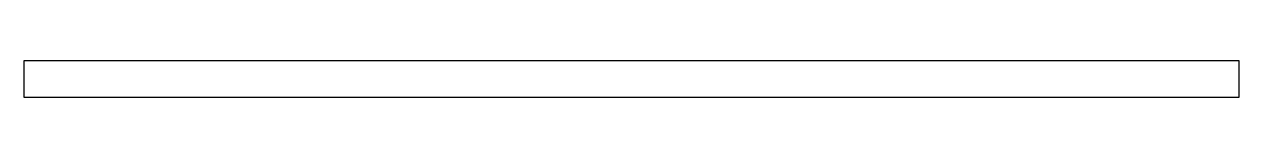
# Model space of a CAD drawing. Header units: metres. Extents: x 0 to 100, y -2 to 2.
import ezdxf

# ---------------------------------------------------------------- set-up
doc = ezdxf.new("R2010")
doc.units = ezdxf.units.M

msp = doc.modelspace()

# ---------------------------------------------------------------- linework, layer by layer
at = {"layer": 'top'}
msp.add_lwpolyline([(100, -1.53), (0, -1.53), (0, 1.53), (100, 1.53)], close=True, dxfattribs=at)

doc.saveas('drawing.dxf')
